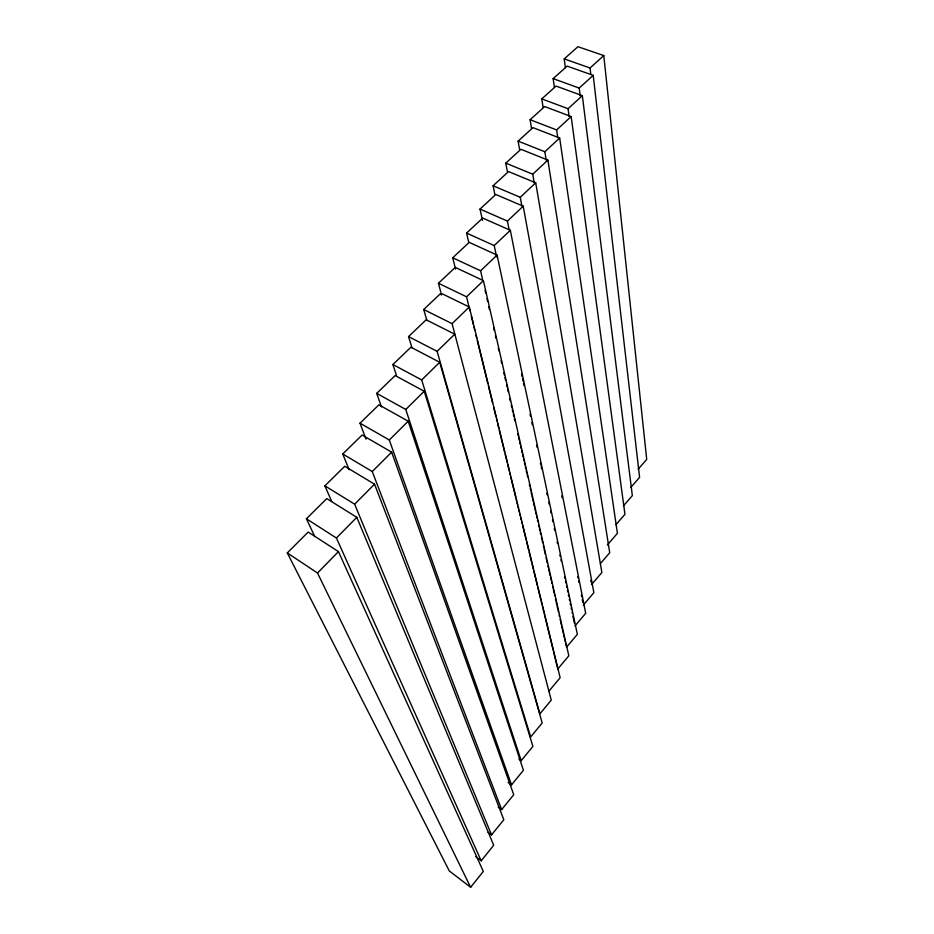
<?xml version="1.0" encoding="UTF-8"?>
<svg xmlns="http://www.w3.org/2000/svg" width="934" height="934" viewBox="0 0 934 934"><rect width="100%" height="100%" fill="white"/><g stroke="black" fill="none" stroke-linecap="round" stroke-linejoin="round"><path stroke-width="1.4" d="M470.619 887.3L483.322 871.434L338.458 551.62L308.185 532.053L287.287 552.916L449.301 870.943L470.619 887.3L317.513 573.009L287.287 552.916M475.628 856.618L481.197 860.809L493.689 845.27L356.811 517.308L326.772 498.604L306.41 518.79L314.781 536.56M488.038 832.334L491.541 834.914L503.823 819.713L374.534 484.174L344.739 466.276L324.892 485.832L331.663 501.36M498.161 807.093L501.651 809.603L513.735 794.729L391.661 452.149L362.112 435.034L342.743 453.982L349.129 469.755M508.073 782.423L511.528 784.852L523.425 770.293L408.216 421.199L378.9 404.807L360.01 423.184L366.035 439.167M518.907 759.073L521.195 760.65L532.905 746.394L424.234 391.253L395.164 375.561L376.717 393.377L381.457 406.885M548.958 691.148L560.143 677.722L469.3 307.006L440.941 293.194L423.732 309.504L426.908 320.642M566.494 647.227L577.352 634.326L497.075 255.075L469.195 242.361L452.721 257.784L455.535 269.074M574.994 625.943L585.688 613.299L510.338 230.278L482.691 218.077L466.568 233.068L468.553 241.614M583.318 605.104L593.861 592.693L523.215 206.192L495.802 194.482L480.018 209.076L482.504 220.494M591.479 584.672L601.87 572.507L535.719 182.819L508.54 171.564L493.082 185.773L494.833 194.389M600.399 563.576L609.715 552.718L547.873 160.099L520.927 149.288L505.773 163.135L507.419 171.774M607.31 545.047L617.409 533.326L559.676 138.022L532.964 127.631L518.113 141.127L519.654 149.79M615.891 524.768L624.951 514.307L571.164 116.552L544.674 106.569L530.115 119.715L531.551 128.402M623.41 505.924L632.341 495.65L582.337 95.665L556.057 86.08L541.778 98.899L543.133 107.597M630.789 487.455L639.603 477.367L593.207 75.35L567.148 66.127L553.138 78.631L554.399 87.341M638.109 469.23L646.713 459.423L603.784 55.573L577.948 46.7L564.206 58.9L565.374 67.622M317.513 573.009L338.458 551.62M481.197 860.809L336.415 537.996L356.811 517.308M491.541 834.914L354.651 504.197L374.534 484.174M501.651 809.603L372.269 471.542L391.661 452.149M511.528 784.852L389.303 439.984L408.216 421.199M521.195 760.65L405.776 409.466L424.234 391.253M439.739 362.264L542.187 723.009L530.652 736.984L421.713 379.94L439.739 362.264L410.913 347.226L392.887 364.529L396.471 375.48M423.732 309.504L452.079 323.654L551.258 700.126L539.91 713.821L437.135 351.347L454.753 334.197L426.161 319.79L408.555 336.579L411.917 347.635M452.079 323.654L469.3 307.006M470 310.847L466.556 296.825L483.392 280.644L455.278 267.393L438.443 283.247L440.696 291.688M482.539 279.324L480.601 270.802L497.075 255.075M496.643 256.955L494.214 245.572L510.338 230.278M509.135 229.682L507.442 221.078L523.215 206.192M521.861 205.935L520.273 197.296L535.719 182.819M534.213 182.877L532.73 174.203L547.873 160.099M546.227 160.45L544.849 151.752L559.676 138.022M557.761 137.695L556.617 129.931L571.164 116.552M569.133 116.493L568.07 108.718L582.337 95.665M580.201 95.852L579.208 88.076L593.207 75.35M590.743 73.833L590.054 67.984L603.784 55.573M564.206 58.9L590.054 67.984M553.138 78.631L579.208 88.076M541.778 98.899L568.07 108.718M530.115 119.715L556.617 129.931M518.113 141.127L544.849 151.752M505.773 163.135L532.73 174.203M493.082 185.773L520.273 197.296M480.018 209.076L507.442 221.078M466.568 233.068L494.214 245.572M452.721 257.784L480.601 270.802M438.443 283.247L466.556 296.825M408.555 336.579L437.135 351.347M392.887 364.529L421.713 379.94M376.717 393.377L405.776 409.466M360.01 423.184L389.303 439.984M342.743 453.982L372.269 471.542M324.892 485.832L354.651 504.197M306.41 518.79L336.415 537.996M440.941 293.194L441.443 295.074M471.355 316.369L473.363 324.553M474.017 327.25L474.682 329.936M475.99 335.271L476.644 337.921M477.286 340.56L487.84 383.594M488.435 386.022L492.533 402.729M493.677 407.411L495.942 416.646M496.503 418.922L497.063 421.199M497.612 423.464L498.721 427.959M499.27 430.2L504.617 452.033M505.142 454.157L507.22 462.61M507.734 464.7L509.252 470.911M509.754 472.966L510.256 475.009M510.758 477.052L515.65 496.981M516.128 498.919L516.595 500.869M517.074 502.796L517.541 504.722M518.02 506.637L518.487 508.551M518.954 510.454L519.421 512.346M519.876 514.237L520.343 516.117M520.798 517.996L521.254 519.853M521.709 521.721L522.164 523.565M522.62 525.41L526.169 539.91M526.613 541.685L528.772 550.488M529.193 552.227L531.726 562.537M532.135 564.229L533.372 569.273M533.781 570.943L537.4 585.7M537.797 587.311L540.903 599.978M541.288 601.531L542.047 604.637M542.421 606.178L542.806 607.719M543.179 609.248L543.927 612.284M544.3 613.801L544.662 615.308M545.036 616.814L553.173 649.994M553.512 651.372L556.839 664.961M557.166 666.304L557.82 668.954L568.829 655.796L483.392 280.644M485.096 290.486L485.715 293.241M486.976 298.728L487.595 301.448M488.821 306.842L489.439 309.528M493.642 327.974L494.238 330.554M495.405 335.691L495.989 338.248M498.289 348.335L498.861 350.834M501.114 360.699L501.675 363.139M503.87 372.794L504.418 375.188M504.955 377.558L505.504 379.928M506.578 384.633L507.104 386.968M507.641 389.291L508.166 391.603M509.742 398.491L510.256 400.768M511.295 405.298L511.809 407.551M512.311 409.781L512.824 412.011M513.326 414.229L513.84 416.447M514.342 418.642L514.832 420.837M517.798 433.796L518.277 435.933M518.767 438.046L519.246 440.159M519.724 442.261L520.203 444.362M520.682 446.44L521.16 448.518M521.627 450.597L522.094 452.651M522.561 454.706L523.028 456.749M523.495 458.781L523.962 460.812M524.418 462.832L524.885 464.84M525.34 466.848L525.795 468.845M526.251 470.829L526.694 472.814M527.15 474.787L527.593 476.749M529.368 484.524L529.812 486.451M530.243 488.377L530.687 490.28M531.119 492.183L531.551 494.086M531.983 495.966L532.415 497.857M532.835 499.725L533.267 501.593M533.688 503.449L534.54 507.15M534.948 508.995L535.369 510.828M535.789 512.649L536.198 514.459M536.618 516.28L537.027 518.078M537.435 519.876L537.844 521.662M538.661 525.223L539.058 526.998M539.467 528.761L539.864 530.512M540.261 532.263L540.669 534.014M541.451 537.482L541.848 539.21M542.245 540.926L542.631 542.631M543.413 546.04L543.798 547.733M544.183 549.414L544.569 551.095M544.942 552.776L545.328 554.446M546.086 557.761L546.46 559.408M546.834 561.054L547.207 562.7M547.954 565.957L548.328 567.58M548.69 569.191L549.426 572.402M549.787 574.001L550.149 575.589M550.511 577.177L551.235 580.341M551.597 581.905L551.947 583.47M552.659 586.575L553.01 588.128M553.36 589.669L554.06 592.74M554.411 594.269L554.761 595.787M555.45 598.811L555.8 600.317M556.139 601.823L556.816 604.8M557.154 606.283L557.832 609.237M558.17 610.708L558.497 612.179M559.162 615.086L559.501 616.533M560.155 619.417L560.482 620.853M560.809 622.289L561.462 625.126M561.778 626.551L562.42 629.364M562.747 630.765L563.377 633.556M563.692 634.945L564.323 637.7M564.638 639.078L565.268 641.81M565.572 643.176L566.191 645.873M521.534 374.195L522.024 376.495M522.515 378.784L522.993 381.06M523.472 383.325L523.951 385.59M530.01 414.124L530.465 416.26M531.82 422.612L532.263 424.701M536.618 445.238L537.05 447.246M540.401 463.042L540.821 464.98M541.23 466.918L541.638 468.845M546.81 493.21L547.196 495.032M548.737 502.27L549.11 504.056M550.628 511.167L551.002 512.918M552.473 519.899L552.846 521.616M554.294 528.469L554.656 530.162M557.143 541.872L557.493 543.518M559.91 554.889L560.248 556.489M560.925 559.676L561.264 561.264M564.568 576.827L564.895 578.344M565.537 581.38L565.852 582.898M566.494 585.898L566.81 587.393M567.44 590.37L567.755 591.852M568.386 594.795L568.701 596.266M569.32 599.184L569.623 600.632M570.23 603.516L570.546 604.952M571.153 607.812L571.445 609.237M572.052 612.062L572.355 613.475M572.951 616.277L573.534 619.067M573.826 620.445L574.422 623.2M561.754 495.919L562.093 497.682M577.667 576.488L577.959 577.959M578.543 580.901L578.835 582.361M581.392 595.297L581.66 596.709M582.221 599.523L582.769 602.325M590.697 580.446L590.965 581.859"/></g></svg>
